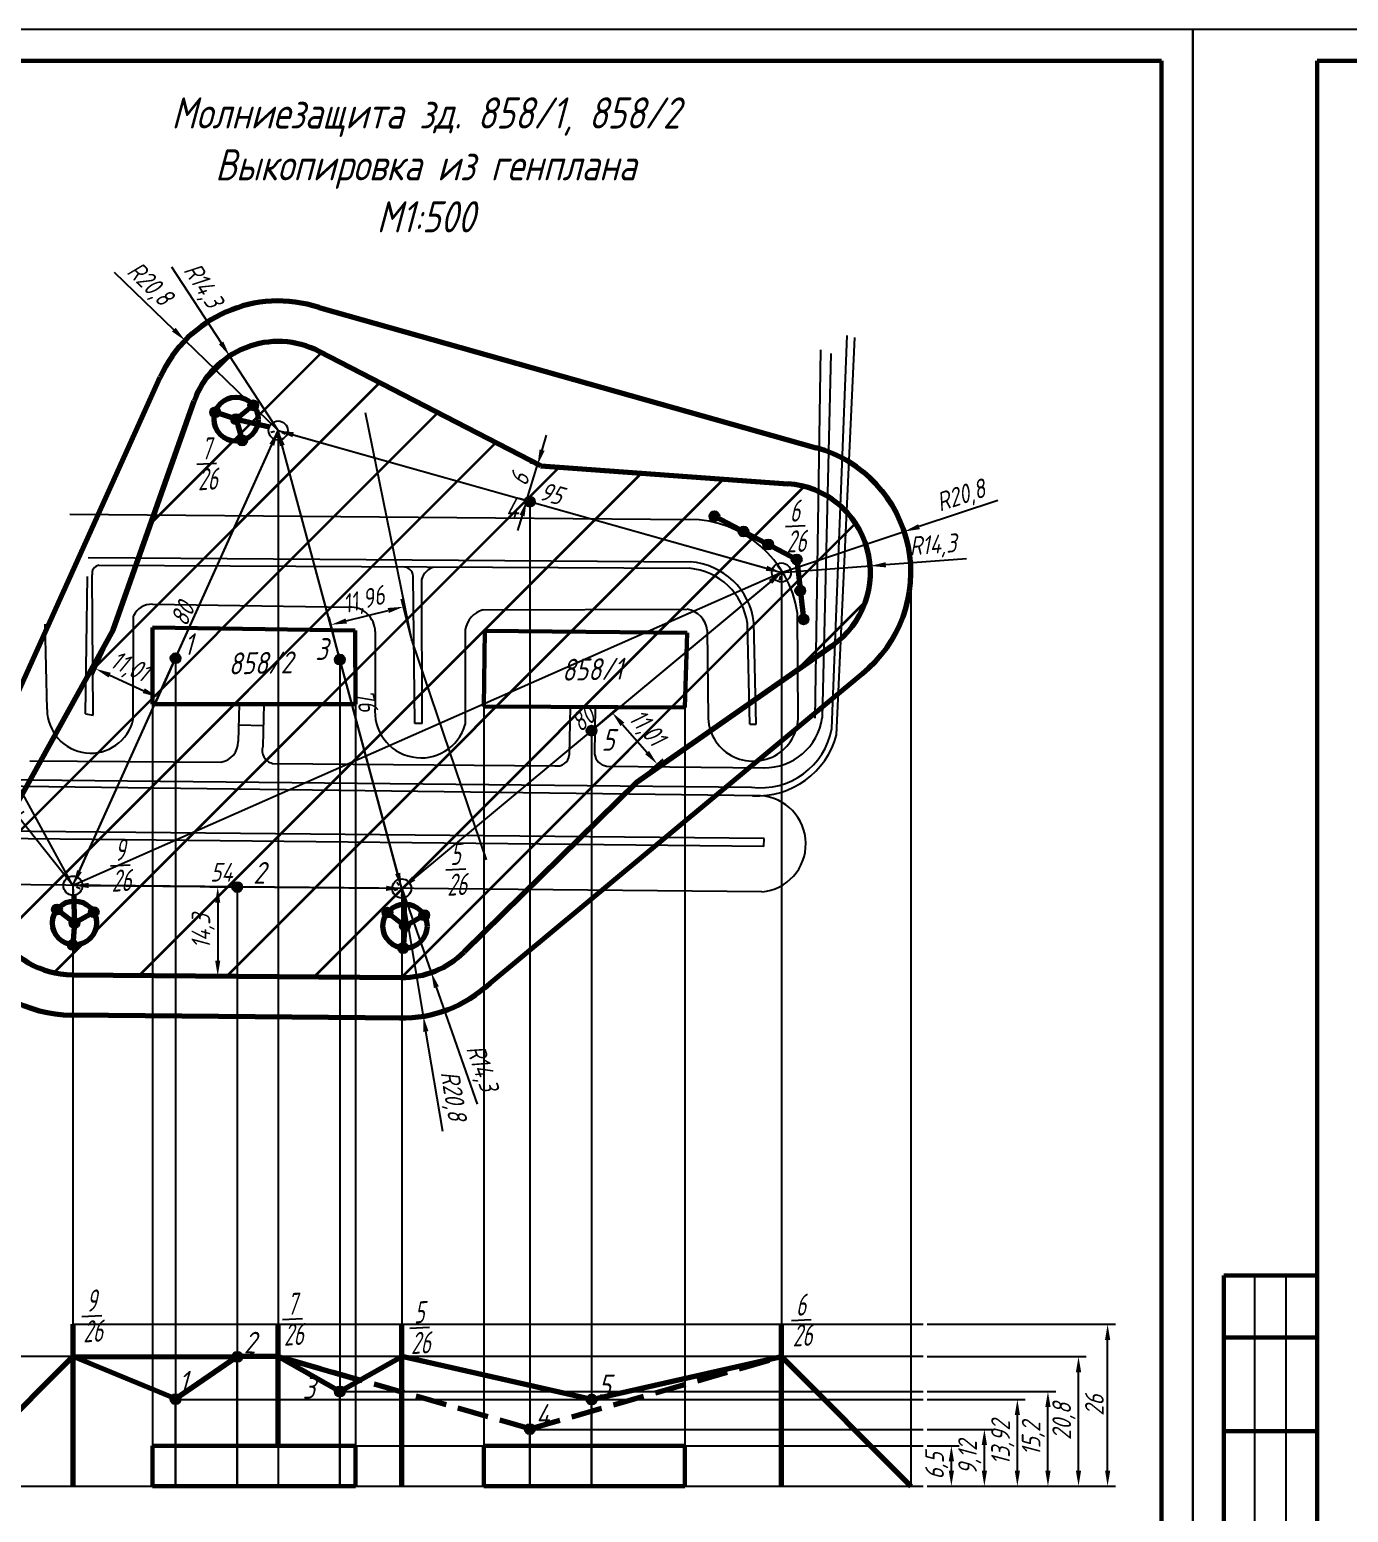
# Model space of a CAD drawing. Header units: millimetres. Extents: x -10490 to 5162, y -5053 to 76.
# Drawn here: x -7111.8 to -6900, y -632.2 to -394.1 of the extents above; entities that cross this region are included whole.
import ezdxf

# ---------------------------------------------------------------- set-up
doc = ezdxf.new("R2010")
doc.units = ezdxf.units.MM
doc.linetypes.add('gost5', pattern=[7, 5, -2, 0])
doc.layers.get('Defpoints').update_dxf_attribs({"color": 33})
for name, color, linetype, lineweight in [('КаБель силовой (Вновь)', 1, 'Continuous', 60), ('КаБель силовой (Сущ)', 1, 'Continuous', 25), ('Рамка толстая', 7, 'Continuous', 60), ('Рамка тонкая', 5, 'Continuous', 25), ('Схема распред. сети', 9, 'Continuous', 25), ('Штампы', 252, 'Continuous', 25)]:
    doc.layers.add(name, color=color, linetype=linetype, lineweight=lineweight)
doc.styles.add('gost shx', font='gost.shx', dxfattribs={"oblique": 15})
doc.styles.add('gost.shx', font='gost.shx', dxfattribs={"oblique": 15})
doc.dimstyles.new('ISO-25', dxfattribs={"dimtxt": 3, "dimasz": 2.5, "dimexe": 1.25, "dimexo": 0.625, "dimtad": 1, "dimtxsty": 'gost shx', "dimcen": 2.5, "dimclrt": 2, "dimadec": 0, "dimazin": 0, "dimtfac": 1, "dimtmove": 0, "dimatfit": 3, "dimfxl": 1, "dimarcsym": 0})

# ---------------------------------------------------------------- blocks, each defined once
blk = doc.blocks.new('A$C0CDB385D')
at = {"layer": 'Рамка толстая'}
for p, q in [((589, 415), (20, 415)), ((589, 5), (589, 415))]:
    blk.add_line(p, q, dxfattribs=at)
at = {"layer": 'Рамка тонкая'}
for p, q in [((594, 420), (0, 420)), ((594, 0), (594, 420))]:
    blk.add_line(p, q, dxfattribs=at)
blk = doc.blocks.new('*D573')
at = {"layer": 'Defpoints', "color": 0, "transparency": 16777216}
for p in [(-6968.34, -602), (-6938.71, -602), (-6968.34, -628)]:
    blk.add_point(p, dxfattribs=at)
at = {"layer": 'КаБель силовой (Сущ)', "color": 0, "lineweight": -2, "transparency": 16777216}
for p, q in [((-6967.71, -602), (-6937.46, -602)), ((-6938.71, -625.5), (-6938.71, -604.5)), ((-6967.71, -628), (-6937.46, -628))]:
    blk.add_line(p, q, dxfattribs=at)
at = {"layer": 'КаБель силовой (Сущ)', "color": 0, "transparency": 16777216}
for points in [[(-6939.12, -604.5), (-6938.29, -604.5), (-6938.71, -602)], [(-6939.12, -625.5), (-6938.29, -625.5), (-6938.71, -628)]]:
    blk.add_solid(points, dxfattribs=at)
at = {"layer": 'КаБель силовой (Сущ)', "color": 2, "transparency": 16777216, "insert": (-6940.83, -615), "char_height": 3, "attachment_point": 5, "rotation": 90, "style": 'gost shx'}
blk.add_mtext('26', dxfattribs=at)
blk = doc.blocks.new('*D574')
at = {"layer": 'Defpoints', "color": 0, "transparency": 16777216}
for p in [(-6968.34, -621.5), (-6963.8, -621.5), (-6968.34, -628)]:
    blk.add_point(p, dxfattribs=at)
at = {"layer": 'КаБель силовой (Сущ)', "color": 0, "lineweight": -2, "transparency": 16777216}
for p, q in [((-6967.71, -621.5), (-6962.55, -621.5)), ((-6963.8, -625.5), (-6963.8, -624)), ((-6967.71, -628), (-6962.55, -628))]:
    blk.add_line(p, q, dxfattribs=at)
at = {"layer": 'КаБель силовой (Сущ)', "color": 0, "transparency": 16777216}
for points in [[(-6964.22, -624), (-6963.38, -624), (-6963.8, -621.5)], [(-6964.22, -625.5), (-6963.38, -625.5), (-6963.8, -628)]]:
    blk.add_solid(points, dxfattribs=at)
at = {"layer": 'КаБель силовой (Сущ)', "color": 2, "transparency": 16777216, "insert": (-6966.15, -624.75), "char_height": 3, "attachment_point": 5, "rotation": 90, "style": 'gost shx'}
blk.add_mtext('6,5', dxfattribs=at)
blk = doc.blocks.new('*D575')
at = {"layer": 'Defpoints', "color": 0, "transparency": 16777216}
for p in [(-6968.34, -618.87), (-6958.5, -618.87), (-6968.34, -628)]:
    blk.add_point(p, dxfattribs=at)
at = {"layer": 'КаБель силовой (Сущ)', "color": 0, "lineweight": -2, "transparency": 16777216}
for p, q in [((-6967.71, -618.87), (-6957.25, -618.87)), ((-6958.5, -625.5), (-6958.5, -621.37)), ((-6967.71, -628), (-6957.25, -628))]:
    blk.add_line(p, q, dxfattribs=at)
at = {"layer": 'КаБель силовой (Сущ)', "color": 0, "transparency": 16777216}
for points in [[(-6958.92, -621.37), (-6958.08, -621.37), (-6958.5, -618.87)], [(-6958.92, -625.5), (-6958.08, -625.5), (-6958.5, -628)]]:
    blk.add_solid(points, dxfattribs=at)
at = {"layer": 'КаБель силовой (Сущ)', "color": 2, "transparency": 16777216, "insert": (-6960.85, -623.43), "char_height": 3, "attachment_point": 5, "rotation": 90, "style": 'gost shx'}
blk.add_mtext('9,12', dxfattribs=at)
blk = doc.blocks.new('*D576')
at = {"layer": 'Defpoints', "color": 0, "transparency": 16777216}
for p in [(-6968.34, -614.07), (-6953.2, -614.07), (-6968.34, -628)]:
    blk.add_point(p, dxfattribs=at)
at = {"layer": 'КаБель силовой (Сущ)', "color": 0, "lineweight": -2, "transparency": 16777216}
for p, q in [((-6967.71, -614.07), (-6951.95, -614.07)), ((-6953.2, -625.5), (-6953.2, -616.57)), ((-6967.71, -628), (-6951.95, -628))]:
    blk.add_line(p, q, dxfattribs=at)
at = {"layer": 'КаБель силовой (Сущ)', "color": 0, "transparency": 16777216}
for points in [[(-6953.62, -616.57), (-6952.79, -616.57), (-6953.2, -614.07)], [(-6953.62, -625.5), (-6952.79, -625.5), (-6953.2, -628)]]:
    blk.add_solid(points, dxfattribs=at)
at = {"layer": 'КаБель силовой (Сущ)', "color": 2, "transparency": 16777216, "insert": (-6955.55, -621.03), "char_height": 3, "attachment_point": 5, "rotation": 90, "style": 'gost shx'}
blk.add_mtext('13,92', dxfattribs=at)
blk = doc.blocks.new('*D577')
at = {"layer": 'Defpoints', "color": 0, "transparency": 16777216}
for p in [(-6968.34, -612.8), (-6948.29, -612.8), (-6968.34, -628)]:
    blk.add_point(p, dxfattribs=at)
at = {"layer": 'КаБель силовой (Сущ)', "color": 0, "lineweight": -2, "transparency": 16777216}
for p, q in [((-6967.71, -612.8), (-6947.04, -612.8)), ((-6948.29, -625.5), (-6948.29, -615.3)), ((-6967.71, -628), (-6947.04, -628))]:
    blk.add_line(p, q, dxfattribs=at)
at = {"layer": 'КаБель силовой (Сущ)', "color": 0, "transparency": 16777216}
for points in [[(-6948.71, -615.3), (-6947.87, -615.3), (-6948.29, -612.8)], [(-6948.71, -625.5), (-6947.87, -625.5), (-6948.29, -628)]]:
    blk.add_solid(points, dxfattribs=at)
at = {"layer": 'КаБель силовой (Сущ)', "color": 2, "transparency": 16777216, "insert": (-6950.64, -620.4), "char_height": 3, "attachment_point": 5, "rotation": 90, "style": 'gost shx'}
blk.add_mtext('15,2', dxfattribs=at)
blk = doc.blocks.new('*D578')
at = {"layer": 'Defpoints', "color": 0, "transparency": 16777216}
for p in [(-6968.34, -607.2), (-6943.38, -607.2), (-6968.34, -628)]:
    blk.add_point(p, dxfattribs=at)
at = {"layer": 'КаБель силовой (Сущ)', "color": 0, "lineweight": -2, "transparency": 16777216}
for p, q in [((-6967.71, -607.2), (-6942.13, -607.2)), ((-6943.38, -625.5), (-6943.38, -609.7)), ((-6967.71, -628), (-6942.13, -628))]:
    blk.add_line(p, q, dxfattribs=at)
at = {"layer": 'КаБель силовой (Сущ)', "color": 0, "transparency": 16777216}
for points in [[(-6943.8, -609.7), (-6942.96, -609.7), (-6943.38, -607.2)], [(-6943.8, -625.5), (-6942.96, -625.5), (-6943.38, -628)]]:
    blk.add_solid(points, dxfattribs=at)
at = {"layer": 'КаБель силовой (Сущ)', "color": 2, "transparency": 16777216, "insert": (-6945.73, -617.6), "char_height": 3, "attachment_point": 5, "rotation": 90, "style": 'gost shx'}
blk.add_mtext('20,8', dxfattribs=at)
blk = doc.blocks.new('*D579')
at = {"layer": 'Defpoints', "color": 0, "transparency": 16777216}
for p in [(-7079.71, -446.53), (-7071.91, -458.51)]:
    blk.add_point(p, dxfattribs=at)
at = {"layer": 'КаБель силовой (Сущ)', "color": 0, "lineweight": -2, "transparency": 16777216}
for p, q in [((-7089.04, -432.2), (-7081.08, -444.43)), ((-7071.91, -458.51), (-7079.71, -446.53))]:
    blk.add_line(p, q, dxfattribs=at)
at = {"layer": 'КаБель силовой (Сущ)', "color": 0, "transparency": 16777216}
blk.add_solid([(-7080.73, -444.21), (-7081.42, -444.66), (-7079.71, -446.53)], dxfattribs=at)
at = {"layer": 'КаБель силовой (Сущ)', "color": 2, "transparency": 16777216, "insert": (-7084.2, -435.33), "char_height": 3, "attachment_point": 5, "rotation": 303.0778, "style": 'gost shx'}
blk.add_mtext('R14,3', dxfattribs=at)
blk = doc.blocks.new('*D580')
at = {"layer": 'Defpoints', "color": 0, "transparency": 16777216}
for p in [(-7086.86, -444.06), (-7071.91, -458.51)]:
    blk.add_point(p, dxfattribs=at)
at = {"layer": 'КаБель силовой (Сущ)', "color": 0, "lineweight": -2, "transparency": 16777216}
for p, q in [((-7098.24, -433.06), (-7088.66, -442.32)), ((-7071.91, -458.51), (-7086.86, -444.06))]:
    blk.add_line(p, q, dxfattribs=at)
at = {"layer": 'КаБель силовой (Сущ)', "color": 0, "transparency": 16777216}
blk.add_solid([(-7088.37, -442.02), (-7088.95, -442.62), (-7086.86, -444.06)], dxfattribs=at)
at = {"layer": 'КаБель силовой (Сущ)', "color": 2, "transparency": 16777216, "insert": (-7092.72, -435.13), "char_height": 3, "attachment_point": 5, "rotation": 315.9857, "style": 'gost shx'}
blk.add_mtext('R20,8', dxfattribs=at)
blk = doc.blocks.new('*D581')
at = {"layer": 'Defpoints', "color": 0, "transparency": 16777216}
for p in [(-6976.83, -480.25), (-6991.09, -481.3)]:
    blk.add_point(p, dxfattribs=at)
at = {"layer": 'КаБель силовой (Сущ)', "color": 0, "lineweight": -2, "transparency": 16777216}
for p, q in [((-6991.09, -481.3), (-6976.83, -480.25)), ((-6961.35, -479.11), (-6974.34, -480.07))]:
    blk.add_line(p, q, dxfattribs=at)
at = {"layer": 'КаБель силовой (Сущ)', "color": 0, "transparency": 16777216}
blk.add_solid([(-6974.37, -479.65), (-6974.31, -480.48), (-6976.83, -480.25)], dxfattribs=at)
at = {"layer": 'КаБель силовой (Сущ)', "color": 2, "transparency": 16777216, "insert": (-6966.77, -477.15), "char_height": 3, "attachment_point": 5, "rotation": 4.2226, "style": 'gost shx'}
blk.add_mtext('R14,3', dxfattribs=at)
blk = doc.blocks.new('*D582')
at = {"layer": 'Defpoints', "color": 0, "transparency": 16777216}
for p in [(-6971.36, -474.73), (-6991.09, -481.3)]:
    blk.add_point(p, dxfattribs=at)
at = {"layer": 'КаБель силовой (Сущ)', "color": 0, "lineweight": -2, "transparency": 16777216}
for p, q in [((-6956.34, -469.74), (-6968.99, -473.94)), ((-6991.09, -481.3), (-6971.36, -474.73))]:
    blk.add_line(p, q, dxfattribs=at)
at = {"layer": 'КаБель силовой (Сущ)', "color": 0, "transparency": 16777216}
blk.add_solid([(-6969.12, -473.55), (-6968.85, -474.34), (-6971.36, -474.73)], dxfattribs=at)
at = {"layer": 'КаБель силовой (Сущ)', "color": 2, "transparency": 16777216, "insert": (-6962.22, -469.22), "char_height": 3, "attachment_point": 5, "rotation": 18.4108, "style": 'gost shx'}
blk.add_mtext('R20,8', dxfattribs=at)
blk = doc.blocks.new('*D583')
at = {"layer": 'Defpoints', "color": 0, "transparency": 16777216}
for p in [(-7052.07, -532.03), (-7047.33, -545.52)]:
    blk.add_point(p, dxfattribs=at)
at = {"layer": 'КаБель силовой (Сущ)', "color": 0, "lineweight": -2, "transparency": 16777216}
for p, q in [((-7052.07, -532.03), (-7047.33, -545.52)), ((-7039.91, -566.66), (-7046.51, -547.88))]:
    blk.add_line(p, q, dxfattribs=at)
at = {"layer": 'КаБель силовой (Сущ)', "color": 0, "transparency": 16777216}
blk.add_solid([(-7046.11, -547.74), (-7046.9, -548.02), (-7047.33, -545.52)], dxfattribs=at)
at = {"layer": 'КаБель силовой (Сущ)', "color": 2, "transparency": 16777216, "insert": (-7039.44, -560.92), "char_height": 3, "attachment_point": 5, "rotation": 289.3479, "style": 'gost shx'}
blk.add_mtext('R14,3', dxfattribs=at)
blk = doc.blocks.new('*D584')
at = {"layer": 'Defpoints', "color": 0, "transparency": 16777216}
for p in [(-7052.07, -532.03), (-7048.61, -552.54)]:
    blk.add_point(p, dxfattribs=at)
at = {"layer": 'КаБель силовой (Сущ)', "color": 0, "lineweight": -2, "transparency": 16777216}
for p, q in [((-7052.07, -532.03), (-7048.61, -552.54)), ((-7045.48, -571.06), (-7048.19, -555))]:
    blk.add_line(p, q, dxfattribs=at)
at = {"layer": 'КаБель силовой (Сущ)', "color": 0, "transparency": 16777216}
blk.add_solid([(-7047.78, -554.93), (-7048.6, -555.07), (-7048.61, -552.54)], dxfattribs=at)
at = {"layer": 'КаБель силовой (Сущ)', "color": 2, "transparency": 16777216, "insert": (-7044.06, -565.33), "char_height": 3, "attachment_point": 5, "rotation": 279.5932, "style": 'gost shx'}
blk.add_mtext('R20,8', dxfattribs=at)
blk = doc.blocks.new('*D585')
at = {"layer": 'Defpoints', "color": 0, "transparency": 16777216}
for p in [(-7113.77, -520.39), (-7104.87, -531.58)]:
    blk.add_point(p, dxfattribs=at)
at = {"layer": 'КаБель силовой (Сущ)', "color": 0, "lineweight": -2, "transparency": 16777216}
for p, q in [((-7133.9, -495.08), (-7115.33, -518.43)), ((-7104.87, -531.58), (-7113.77, -520.39))]:
    blk.add_line(p, q, dxfattribs=at)
blk.add_arc((-7104.87, -531.58), 14.3, 123.4938, 148.4346, dxfattribs=at)
at = {"layer": 'КаБель силовой (Сущ)', "color": 0, "transparency": 16777216}
blk.add_solid([(-7115, -518.17), (-7115.66, -518.69), (-7113.77, -520.39)], dxfattribs=at)
at = {"layer": 'КаБель силовой (Сущ)', "color": 2, "transparency": 16777216, "insert": (-7128.79, -497.74), "char_height": 3, "attachment_point": 5, "rotation": 308.5022, "style": 'gost shx'}
blk.add_mtext('R14,3', dxfattribs=at)
blk = doc.blocks.new('*D586')
at = {"layer": 'Defpoints', "color": 0, "transparency": 16777216}
for p in [(-7114.84, -513.32), (-7104.87, -531.58)]:
    blk.add_point(p, dxfattribs=at)
at = {"layer": 'КаБель силовой (Сущ)', "color": 0, "lineweight": -2, "transparency": 16777216}
for p, q in [((-7128.43, -488.45), (-7116.04, -511.13)), ((-7104.87, -531.58), (-7114.84, -513.32))]:
    blk.add_line(p, q, dxfattribs=at)
blk.add_arc((-7104.87, -531.58), 20.8, 115.2066, 151.2837, dxfattribs=at)
at = {"layer": 'КаБель силовой (Сущ)', "color": 0, "transparency": 16777216}
blk.add_solid([(-7115.68, -510.93), (-7116.41, -511.33), (-7114.84, -513.32)], dxfattribs=at)
at = {"layer": 'КаБель силовой (Сущ)', "color": 2, "transparency": 16777216, "insert": (-7123.78, -492.07), "char_height": 3, "attachment_point": 5, "rotation": 298.6499, "style": 'gost shx'}
blk.add_mtext('R20,8', dxfattribs=at)
blk = doc.blocks.new('*D587')
at = {"layer": 'Defpoints', "color": 0, "transparency": 16777216}
for p in [(-7021.58, -506.69), (-7011.02, -512.08), (-7014.34, -514.98)]:
    blk.add_point(p, dxfattribs=at)
at = {"layer": 'КаБель силовой (Сущ)', "color": 0, "lineweight": -2, "transparency": 16777216}
for p, q in [((-7021.11, -506.28), (-7017.33, -502.97)), ((-7016.63, -505.68), (-7012.67, -510.2)), ((-7013.87, -514.57), (-7010.08, -511.26))]:
    blk.add_line(p, q, dxfattribs=at)
at = {"layer": 'КаБель силовой (Сущ)', "color": 0, "transparency": 16777216}
for points in [[(-7016.31, -505.4), (-7016.94, -505.95), (-7018.27, -503.8)], [(-7012.36, -509.93), (-7012.98, -510.47), (-7011.02, -512.08)]]:
    blk.add_solid(points, dxfattribs=at)
at = {"layer": 'КаБель силовой (Сущ)', "color": 2, "transparency": 16777216, "insert": (-7012.88, -506.39), "char_height": 3, "attachment_point": 5, "rotation": 311.1742, "style": 'gost shx'}
blk.add_mtext('11,01', dxfattribs=at)
blk = doc.blocks.new('*D588')
at = {"layer": 'Defpoints', "color": 0, "transparency": 16777216}
for p in [(-7051.8, -486.8), (-7050.41, -492.41), (-7062.01, -495.3)]:
    blk.add_point(p, dxfattribs=at)
at = {"layer": 'КаБель силовой (Сущ)', "color": 0, "lineweight": -2, "transparency": 16777216}
for p, q in [((-7050.56, -491.8), (-7052.11, -485.58)), ((-7060.98, -489.08), (-7054.23, -487.4)), ((-7062.16, -494.69), (-7063.71, -488.47))]:
    blk.add_line(p, q, dxfattribs=at)
at = {"layer": 'КаБель силовой (Сущ)', "color": 0, "transparency": 16777216}
for points in [[(-7054.33, -487), (-7054.13, -487.8), (-7051.8, -486.8)], [(-7061.08, -488.68), (-7060.88, -489.49), (-7063.41, -489.69)]]:
    blk.add_solid(points, dxfattribs=at)
at = {"layer": 'КаБель силовой (Сущ)', "color": 2, "transparency": 16777216, "insert": (-7058.17, -485.96), "char_height": 3, "attachment_point": 5, "rotation": 13.9809, "style": 'gost shx'}
blk.add_mtext('11,96', dxfattribs=at)
blk = doc.blocks.new('*D589')
at = {"layer": 'Defpoints', "color": 0, "transparency": 16777216}
for p in [(-7098.42, -490.52), (-7088.39, -495.07), (-7091.22, -501.31)]:
    blk.add_point(p, dxfattribs=at)
at = {"layer": 'КаБель силовой (Сущ)', "color": 0, "lineweight": -2, "transparency": 16777216}
for p, q in [((-7098.67, -491.09), (-7101.76, -497.9)), ((-7088.65, -495.64), (-7091.74, -502.45)), ((-7098.97, -497.79), (-7093.5, -500.28))]:
    blk.add_line(p, q, dxfattribs=at)
at = {"layer": 'КаБель силовой (Сущ)', "color": 0, "transparency": 16777216}
for points in [[(-7098.8, -497.41), (-7099.14, -498.17), (-7101.25, -496.76)], [(-7093.33, -499.9), (-7093.67, -500.66), (-7091.22, -501.31)]]:
    blk.add_solid(points, dxfattribs=at)
at = {"layer": 'КаБель силовой (Сущ)', "color": 2, "transparency": 16777216, "insert": (-7095.86, -496.62), "char_height": 3, "attachment_point": 5, "rotation": 335.5922, "style": 'gost shx'}
blk.add_mtext('11,01', dxfattribs=at)
blk = doc.blocks.new('*D590')
at = {"layer": 'Defpoints', "color": 0, "transparency": 16777216}
for p in [(-7030.26, -464.04), (-7029.75, -464.2), (-7031.5, -469.93)]:
    blk.add_point(p, dxfattribs=at)
at = {"layer": 'КаБель силовой (Сущ)', "color": 0, "lineweight": -2, "transparency": 16777216}
for p, q in [((-7029.53, -461.65), (-7028.8, -459.26)), ((-7032.01, -469.78), (-7030.26, -464.04)), ((-7030.35, -464.01), (-7031.45, -463.68)), ((-7032.1, -469.75), (-7033.21, -469.41)), ((-7032.74, -472.17), (-7033.47, -474.56))]:
    blk.add_line(p, q, dxfattribs=at)
at = {"layer": 'КаБель силовой (Сущ)', "color": 0, "transparency": 16777216}
for points in [[(-7029.93, -461.53), (-7029.13, -461.77), (-7030.26, -464.04)], [(-7033.14, -472.05), (-7032.34, -472.29), (-7032.01, -469.78)]]:
    blk.add_solid(points, dxfattribs=at)
at = {"layer": 'КаБель силовой (Сущ)', "color": 2, "transparency": 16777216, "insert": (-7033.17, -466.29), "char_height": 3, "attachment_point": 5, "rotation": 73.036, "style": 'gost shx'}
blk.add_mtext('6', dxfattribs=at)
blk = doc.blocks.new('*D591')
at = {"layer": 'Defpoints', "color": 0, "transparency": 16777216}
for p in [(-7078.49, -531.8), (-7081.62, -546.1), (-7078.49, -546.1)]:
    blk.add_point(p, dxfattribs=at)
at = {"layer": 'КаБель силовой (Сущ)', "color": 0, "lineweight": -2, "transparency": 16777216}
for p, q in [((-7079.11, -531.8), (-7082.87, -531.8)), ((-7081.62, -534.3), (-7081.62, -543.6)), ((-7079.11, -546.1), (-7082.87, -546.1))]:
    blk.add_line(p, q, dxfattribs=at)
at = {"layer": 'КаБель силовой (Сущ)', "color": 0, "transparency": 16777216}
for points in [[(-7082.04, -534.3), (-7081.21, -534.3), (-7081.62, -531.8)], [(-7082.04, -543.6), (-7081.21, -543.6), (-7081.62, -546.1)]]:
    blk.add_solid(points, dxfattribs=at)
at = {"layer": 'КаБель силовой (Сущ)', "color": 2, "transparency": 16777216, "insert": (-7083.97, -538.95), "char_height": 3, "attachment_point": 5, "rotation": 90, "style": 'gost shx'}
blk.add_mtext('14,3', dxfattribs=at)
blk = doc.blocks.new('A$C7B2D3637')
at = {"layer": 'Рамка толстая'}
for p, q in [((20, 415), (20, 5)), ((886, 415), (20, 415))]:
    blk.add_line(p, q, dxfattribs=at)
at = {"layer": 'Рамка тонкая'}
for p, q in [((0, 420), (0, 0)), ((891, 420), (0, 420))]:
    blk.add_line(p, q, dxfattribs=at)

msp = doc.modelspace()

# ---------------------------------------------------------------- hatches: boundary and pattern name
at = {"layer": 'КаБель силовой (Сущ)'}
h = msp.add_hatch(dxfattribs=at)
h.set_pattern_fill('JIS_LC_20', color=4, scale=0.5, style=0)
h.set_pattern_definition([(45, (-25782.101, 4369.443), (-7.071068, 7.071068), []), (45, (-25781.901, 4369.443), (-7.071068, 7.071068), [])])
h.paths.add_polyline_path([(-7117.37181, -524.63147), (-7098.41593, -490.52016), (-7085.3855, -453.73544, -0.454581427), (-7065.35007, -445.80174), (-7029.74799, -464.16835), (-6990.06161, -467.0407, -0.70653205), (-6982.91412, -493.03291), (-7014.35558, -514.95913), (-7042.03858, -542.21913, -0.199138009), (-7052.19456, -546.32943), (-7104.99467, -545.87709, -0.569062781)])
for color, points in [(256, [(-7075.10631, -454.45908, 1), (-7076.71989, -454.45908, 1)]), (256, [(-7081.23056, -455.5869, 1), (-7082.84414, -455.5869, 1)]), (256, [(-7077.86224, -456.68569, 1), (-7079.47582, -456.68569, 1)]), (256, [(-7076.88355, -460.09085, 1), (-7078.49713, -460.09085, 1)]), (3, [(-7030.69326, -469.93302, 1), (-7032.30684, -469.93302, 1)]), (256, [(-7001.05621, -472.27668, 1), (-7002.66979, -472.27668, 1)]), (256, [(-6996.36423, -474.73445, 1), (-6997.97781, -474.73445, 1)]), (256, [(-6992.4171, -476.80206, 1), (-6994.03068, -476.80206, 1)]), (256, [(-6987.83464, -479.20247, 1), (-6989.44822, -479.20247, 1)]), (256, [(-6987.25599, -484.22013, 1), (-6988.86957, -484.22013, 1)]), (256, [(-6988.33848, -488.82533, 1), (-6986.7249, -488.82533, 1)]), (3, [(-7087.5824, -495.07013, 1), (-7089.19598, -495.07013, 1)]), (3, [(-7061.20494, -495.28961, 1), (-7062.81852, -495.28961, 1)]), (3, [(-7020.77618, -506.69286, 1), (-7022.38976, -506.69286, 1)]), (3, [(-7077.68051, -531.80365, 1), (-7079.29409, -531.80365, 1)]), (256, [(-7106.62337, -535.41058, 1), (-7108.23695, -535.41058, 1)]), (256, [(-7100.73244, -535.82585, 1), (-7102.34602, -535.82585, 1)]), (256, [(-7053.55036, -535.91094, 1), (-7055.16394, -535.91094, 1)]), (256, [(-7047.65943, -536.32621, 1), (-7049.27301, -536.32621, 1)]), (256, [(-7103.81559, -537.57145, 1), (-7105.42917, -537.57145, 1)]), (256, [(-7050.74259, -538.07181, 1), (-7052.35616, -538.07181, 1)]), (256, [(-7104.09881, -541.10313, 1), (-7105.71239, -541.10313, 1)]), (256, [(-7051.0258, -541.60349, 1), (-7052.63938, -541.60349, 1)]), (3, [(-7077.68051, -607.22274, 1), (-7079.29409, -607.22274, 1)]), (3, [(-7087.5824, -614.02274, 1), (-7089.19598, -614.02274, 1)]), (3, [(-7061.20494, -612.79655, 1), (-7062.81852, -612.79655, 1)]), (3, [(-7020.77618, -614.09655, 1), (-7022.38976, -614.09655, 1)]), (3, [(-7030.69326, -618.82274, 1), (-7032.30684, -618.82274, 1)])]:
    msp.add_hatch(color=color, dxfattribs=at).paths.add_polyline_path(points)

# ---------------------------------------------------------------- linework, layer by layer
at = {"color": 5, "lineweight": 80}
for p, q in [((-7065.35253, -438.76973), (-6985.50841, -461.26737)), ((-7124.21968, -523.94128), (-7090.86837, -449.96178)), ((-7037.8921, -547.24734), (-6978.14034, -497.57748)), ((-7052.07206, -552.82995), (-7105.05005, -552.37685)), ((-7104.87216, -601.99655), (-7104.87216, -627.99655)), ((-7071.90622, -621.49655), (-7071.90622, -601.99655)), ((-7052.07206, -627.99655), (-7052.07206, -601.99655)), ((-6991.09389, -627.99655), (-6991.09389, -601.99655))]:
    msp.add_line(p, q, dxfattribs=at)
at = {"color": 6, "lineweight": 80}
for p, q in [((-7029.74999, -464.19593), (-7065.35007, -445.80174)), ((-7098.41593, -490.52016), (-7085.3855, -453.73544)), ((-7029.74999, -464.19593), (-6990.06161, -467.0407)), ((-7098.41593, -490.52016), (-7117.37181, -524.63147)), ((-7014.33582, -514.97873), (-6982.91412, -493.03291)), ((-7014.33582, -514.97873), (-7042.03858, -542.21913)), ((-7104.99088, -545.87712), (-7052.19822, -546.3294)), ((-7104.87216, -607.19655), (-7125.67216, -627.99655)), ((-7088.38919, -613.99655), (-7104.87216, -607.19655)), ((-7104.87216, -607.19655), (-7078.4873, -607.22274)), ((-7088.38919, -613.99655), (-7078.4873, -607.19655)), ((-7071.90622, -607.19655), (-7078.4873, -607.19655)), ((-7062.01173, -612.79655), (-7071.90622, -607.19655)), ((-7071.90622, -607.19655), (-7058.76717, -610.96858)), ((-7062.01173, -612.79655), (-7052.07206, -607.19655)), ((-7021.58297, -614.09655), (-7052.07206, -607.19655)), ((-7021.58297, -614.09655), (-6991.09389, -607.19655)), ((-6991.09389, -607.19655), (-6970.29389, -627.99655))]:
    msp.add_line(p, q, dxfattribs=at)
at = {"color": 6, "linetype": 'gost5', "lineweight": 80}
for q in [(-7071.90622, -607.19655), (-6991.09389, -607.19655)]:
    msp.add_line((-7031.50005, -618.79655), q, dxfattribs=at)
at = {"color": 5, "lineweight": 80}
for centre, start, end in [((-7071.90622, -458.51027), 71.6342699, 155.7332796), ((-6991.09389, -481.3034), 308.5184518, 74.423034), ((-7104.87216, -531.57761), 153.0053709, 269.5099796), ((-7052.07206, -532.02995), 269.0199592, 312.9788744)]:
    msp.add_arc(centre, 20.8, start, end, dxfattribs=at)
at = {"color": 6, "lineweight": 80}
for centre, start, end in [((-7071.90622, -458.51027), 62.7114331, 160.4940847), ((-6991.09389, -481.3034), 304.8906304, 85.8603529), ((-7104.87216, -531.57761), 150.9387797, 269.5243266), ((-7052.07206, -532.02995), 269.4944829, 314.558897)]:
    msp.add_arc(centre, 14.3, start, end, dxfattribs=at)
at = {"layer": 'КаБель силовой (Вновь)'}
for p, q in [((-7092.10093, -490.12877), (-7092.08178, -502.46773)), ((-7059.53447, -490.59456), (-7092.10093, -490.12877)), ((-7059.51613, -502.41719), (-7059.53447, -490.59456)), ((-7038.73633, -490.6249), (-7038.86892, -502.81427)), ((-7006.25362, -491.00959), (-7038.73667, -490.65626)), ((-7006.58207, -502.95428), (-7006.25362, -491.00959)), ((-7092.08178, -502.46773), (-7059.51613, -502.41719)), ((-7038.86892, -502.81427), (-7006.58207, -502.95428)), ((-7092.08178, -621.49655), (-7059.51613, -621.49655)), ((-7092.08178, -621.49655), (-7092.08178, -627.99655)), ((-7059.51613, -627.99655), (-7059.51613, -621.49655)), ((-7006.58207, -621.49655), (-7038.86892, -621.49655)), ((-7038.86892, -621.49655), (-7038.86892, -627.99655)), ((-7006.58207, -627.99655), (-7006.58207, -621.49655)), ((-7092.08178, -627.99655), (-7059.51613, -627.99655)), ((-7038.86892, -627.99655), (-7006.58207, -627.99655))]:
    msp.add_line(p, q, dxfattribs=at)
at = {"layer": 'КаБель силовой (Сущ)'}
for p, q in [((-6982.9999, -506.34133), (-6980.50817, -443.25662)), ((-6982.2253, -507.34781), (-6979.31571, -443.57688)), ((-6985.67744, -504.68796), (-6984.76019, -445.53529)), ((-6983.15041, -446.13162), (-6984.55139, -504.61399)), ((-7050.40578, -492.41126), (-7057.89164, -455.66747)), ((-7104.87216, -531.57761), (-7071.90622, -458.51027)), ((-7072.50965, -458.67307), (-7073.11307, -458.83586)), ((-7072.07588, -459.11181), (-7072.24554, -459.71334)), ((-7071.90622, -458.51027), (-6991.09389, -481.3034)), ((-7052.07206, -532.02995), (-7071.90622, -458.51027)), ((-7071.90622, -458.51027), (-7071.90622, -627.99655)), ((-7071.33652, -458.76731), (-7070.76682, -459.02434)), ((-7069.50009, -459.18892), (-6993.50001, -480.62475)), ((-7103.82052, -529.2467), (-7072.93435, -460.78908)), ((-7052.72323, -529.61625), (-7071.25505, -460.92398)), ((-7031.50005, -469.93302), (-7031.50005, -627.99655)), ((-7105.39501, -471.92667), (-7005.91428, -472.77309)), ((-7102.433, -478.90802), (-7005.73199, -479.59612)), ((-7100.72653, -480.1437), (-7005.87275, -480.62924)), ((-6991.33307, -480.72404), (-6991.73261, -480.24342)), ((-7104.84865, -531.5255), (-6990.93353, -481.20465)), ((-7102.8394, -503.98836), (-7102.52416, -481.93005)), ((-7101.61612, -504.20269), (-7101.78435, -481.69071)), ((-6991.09389, -481.3034), (-7052.07206, -532.02995)), ((-7049.97055, -505.56491), (-7050.20693, -481.86419)), ((-6992.85599, -482.80282), (-7050.1496, -530.43179)), ((-7048.80997, -505.56269), (-7048.85441, -482.33184)), ((-6991.26355, -481.90493), (-6991.43321, -482.50646)), ((-6991.09389, -481.3034), (-6991.09389, -627.99655)), ((-6970.29389, -481.3034), (-6970.29389, -627.99655)), ((-7092.12181, -486.39202), (-7060.52471, -486.87047)), ((-7039.05746, -487.29719), (-7006.23575, -487.19854)), ((-6988.39358, -504.7831), (-6988.50687, -487.80816)), ((-7109.02355, -503.31403), (-7109.32977, -489.59451)), ((-7095.17678, -504.91443), (-7095.12079, -488.23557)), ((-6996.17099, -505.65632), (-6996.55335, -489.49642)), ((-6995.17071, -505.67121), (-6995.49857, -489.33929)), ((-7056.32633, -490.78536), (-7056.32346, -502.82473)), ((-7050.40578, -492.41126), (-7038.53305, -527.42721)), ((-7041.85698, -490.47306), (-7041.87349, -505.68802)), ((-7003.01028, -490.58004), (-7002.86932, -504.61239)), ((-7088.38919, -495.07013), (-7088.38919, -627.99655)), ((-7062.01173, -495.28961), (-7062.01173, -627.99655)), ((-7102.8394, -503.98836), (-7101.61612, -504.20269)), ((-7092.08178, -502.46773), (-7092.08178, -627.99655)), ((-7078.16792, -502.44614), (-7078.31695, -508.45731)), ((-7074.21625, -502.44), (-7074.38139, -509.2114)), ((-7059.51613, -502.41719), (-7059.51613, -627.99655)), ((-7038.86892, -502.81427), (-7038.86892, -627.99655)), ((-7024.99783, -502.87442), (-7025.16586, -510.61242)), ((-7021.00207, -502.89175), (-7021.10155, -510.44284)), ((-7006.58207, -502.95428), (-7006.58207, -627.99655)), ((-7078.25057, -505.77978), (-7074.29874, -505.87776)), ((-7048.80997, -505.56269), (-7049.97055, -505.56491)), ((-7021.60565, -505.82352), (-7021.56029, -507.50983)), ((-7021.58297, -506.69286), (-7021.58297, -627.99655)), ((-6996.17099, -505.65632), (-6995.17071, -505.67121)), ((-7111.77633, -511.51619), (-7081.1261, -511.74506)), ((-7072.84451, -511.94793), (-7027.46113, -512.32933)), ((-7019.15928, -512.38259), (-6993.8254, -512.65547)), ((-7130.78558, -514.36857), (-6995.89167, -515.7771)), ((-6994.46404, -517.15315), (-7130.78558, -515.46313)), ((-6993.87619, -523.99292), (-7121.37078, -522.80671)), ((-6993.91414, -525.29089), (-7124.50843, -523.93829)), ((-6993.91414, -525.29089), (-6993.87619, -523.99292)), ((-6994.2309, -532.58282), (-7130.78558, -531.27759)), ((-7052.07206, -532.02995), (-7104.87216, -531.57761)), ((-7104.87216, -531.57761), (-7104.87216, -627.99655)), ((-7104.85463, -532.15047), (-7104.8606, -532.77544)), ((-7104.27895, -531.78253), (-7103.70925, -532.03957)), ((-7102.34877, -531.54939), (-7054.57194, -532.00606)), ((-7078.4873, -531.77747), (-7078.4873, -627.99655)), ((-7052.67548, -532.19275), (-7053.27891, -532.35554)), ((-7052.4716, -531.54934), (-7052.87114, -531.06872)), ((-7052.07803, -532.65493), (-7052.084, -533.2799)), ((-7052.07206, -532.02995), (-7052.07206, -627.99655)), ((-7104.87216, -627.99655), (-7104.87216, -601.99655)), ((-7104.87216, -601.99655), (-6968.33786, -601.99655)), ((-6968.33786, -607.19655), (-7130.78558, -607.19655)), ((-7104.87216, -627.99655), (-7104.87216, -607.19655)), ((-7078.4873, -627.99655), (-7078.4873, -607.19655)), ((-7088.38919, -627.99655), (-7088.38919, -613.99655)), ((-7088.38919, -614.07274), (-6968.33786, -614.07274)), ((-7062.01173, -627.99655), (-7062.01173, -612.79655)), ((-7062.01173, -612.79655), (-6968.33786, -612.79655)), ((-7021.58297, -627.99655), (-7021.58297, -614.09655)), ((-7031.50005, -627.99655), (-7031.50005, -618.79655)), ((-7031.50005, -618.87274), (-6968.33786, -618.87274)), ((-7092.08178, -627.99655), (-7092.08178, -621.49655)), ((-7059.51613, -621.49655), (-6968.33786, -621.49655)), ((-7130.78558, -627.99655), (-6968.33786, -627.99655))]:
    msp.add_line(p, q, dxfattribs=at)
at = {"layer": 'КаБель силовой (Сущ)', "lineweight": 100}
for p, q in [((-7078.66903, -456.68569), (-7075.9131, -454.45908)), ((-7078.66903, -456.68569), (-7082.03735, -455.5869)), ((-7078.66903, -456.68569), (-7077.69034, -460.09085)), ((-7078.66903, -456.68569), (-7073.32111, -457.91121)), ((-7104.62238, -537.57145), (-7104.66727, -533.10037)), ((-7104.62238, -537.57145), (-7107.43016, -535.41058)), ((-7051.54937, -538.07181), (-7051.69133, -533.44122)), ((-7104.62238, -537.57145), (-7104.9056, -541.10313)), ((-7104.62238, -537.57145), (-7101.53923, -535.82585)), ((-7051.54937, -538.07181), (-7054.35715, -535.91094)), ((-7051.54937, -538.07181), (-7048.46622, -536.32621)), ((-7051.54937, -538.07181), (-7051.83259, -541.60349))]:
    msp.add_line(p, q, dxfattribs=at)
at = {"layer": 'КаБель силовой (Сущ)', "lineweight": 120}
for p, q in [((-7001.863, -472.27668), (-6988.64143, -479.20247)), ((-6988.64143, -479.20247), (-6987.48412, -489.23779))]:
    msp.add_line(p, q, dxfattribs=at)
at = {"layer": 'КаБель силовой (Сущ)', "lineweight": 100}
for centre in [(-7078.66903, -456.68569), (-7104.62238, -537.57145), (-7051.54937, -538.07181)]:
    msp.add_circle(centre, 3.54301, dxfattribs=at)
at = {"layer": 'КаБель силовой (Сущ)'}
for centre, radius in [((-7075.9131, -454.45908), 0.80679), ((-7082.03735, -455.5869), 0.80679), ((-7078.66903, -456.68569), 0.80679), ((-7071.90622, -458.51027), 1.53648), ((-7077.69034, -460.09085), 0.80679), ((-7001.863, -472.27668), 0.80679), ((-6997.17102, -474.73445), 0.80679), ((-6993.22389, -476.80206), 0.80679), ((-6988.64143, -479.20247), 0.80679), ((-6991.09389, -481.3034), 1.53648), ((-6988.06278, -484.22013), 0.80679), ((-6987.53169, -488.82533), 0.80679), ((-7104.87216, -531.57761), 1.53648), ((-7052.07206, -532.02995), 1.53648), ((-7107.43016, -535.41058), 0.80679), ((-7101.53923, -535.82585), 0.80679), ((-7054.35715, -535.91094), 0.80679), ((-7048.46622, -536.32621), 0.80679), ((-7104.62238, -537.57145), 0.80679), ((-7051.54937, -538.07181), 0.80679), ((-7104.9056, -541.10313), 0.80679), ((-7051.83259, -541.60349), 0.80679)]:
    msp.add_circle(centre, radius, dxfattribs=at)
at = {"layer": 'КаБель силовой (Сущ)', "color": 3}
for centre in [(-7031.50005, -469.93302), (-7088.38919, -495.07013), (-7062.01173, -495.28961), (-7021.58297, -506.69286), (-7078.4873, -531.80365), (-7078.4873, -607.22274), (-7088.38919, -614.02274), (-7062.01173, -612.79655), (-7021.58297, -614.09655), (-7031.50005, -618.82274)]:
    msp.add_circle(centre, 0.80679, dxfattribs=at)
at = {"layer": 'КаБель силовой (Сущ)'}
for centre, radius, start, end in [((-7006.02783, -490.49913), 17.7264, 8.7315897, 89.632973), ((-7100.49893, -481.43449), 1.3107, 99.9997279, 191.2732373), ((-7051.84848, -482.05514), 1.65262, 6.63491, 91.6937943), ((-7046.11692, -483.19706), 2.87096, 105.303432, 162.4601157), ((-7006.77583, -490.90931), 10.31966, 7.8692106, 84.9795643), ((-7006.5307, -490.68078), 11.11339, 6.9330332, 85.8786918), ((-7092.20691, -489.61465), 3.22375, 88.4873102, 154.6729056), ((-7060.3226, -490.86236), 3.99701, 1.1038229, 92.8983692), ((-7038.01027, -491.04211), 3.88858, 105.6226467, 171.5851974), ((-7006.83921, -491.00322), 3.85224, 6.3068587, 80.9873546), ((-7102.00384, -503.28077), 7.01979, 180.2714448, 346.5426682), ((-7048.9831, -503.67412), 7.38934, 173.399364, 344.1844597), ((-6995.62729, -504.345), 7.24697, 179.0365835, 4.2305923), ((-6993.76853, -503.3526), 9.30305, 269.1159811, 352.2073207), ((-6994.41849, -504.26517), 11.60581, 262.7075078, 349.6948917), ((-7081.6424, -508.45993), 3.32545, 278.931722, 0.0451681), ((-7072.28858, -509.83588), 2.18399, 163.3853372, 255.253113), ((-6995.00326, -503.92991), 13.22718, 266.885806, 345.0248311), ((-7027.07637, -510.45102), 1.91731, 258.4233975, 355.1710126), ((-7018.90892, -510.18962), 2.20721, 186.5876971, 263.4869746), ((-6994.91734, -524.87659), 7.73674, 275.0902201, 86.6410446)]:
    msp.add_arc(centre, radius, start, end, dxfattribs=at)
for points in [[(-7073.31415, -460.61772), (-7072.55455, -460.96043), (-7071.90622, -458.51027)], [(-7069.38699, -458.7879), (-7069.6132, -459.58994), (-7071.90622, -458.51027)], [(-7070.85277, -460.81545), (-7071.65733, -461.03251), (-7071.90622, -458.51027)], [(-6993.38691, -480.22373), (-6993.61312, -481.02577), (-6991.09389, -481.3034)], [(-6993.12235, -482.48241), (-6992.58963, -483.12323), (-6990.93353, -481.20465)], [(-7104.20032, -529.07534), (-7103.44072, -529.41805), (-7104.84865, -531.5255)], [(-7052.32094, -529.50772), (-7053.12551, -529.72478), (-7052.07206, -532.02995)], [(-7050.41596, -530.11138), (-7049.88323, -530.7522), (-7052.07206, -532.02995)], [(-7102.34478, -531.13275), (-7102.35275, -531.96604), (-7104.84865, -531.5255)], [(-7054.56796, -531.58941), (-7054.57593, -532.42271), (-7052.07206, -532.02995)]]:
    msp.add_solid(points, dxfattribs=at)
at = {"layer": 'Штампы', "lineweight": 60}
for p, q in [((-6920.04361, -724.14685), (-6920.04361, -594.14685)), ((-6920.04361, -594.14685), (-6905.04361, -594.14685)), ((-6905.04361, -724.14685), (-6905.04361, -594.14685)), ((-6920.04361, -604.14685), (-6905.04361, -604.14685)), ((-6920.04361, -619.14685), (-6905.04361, -619.14685))]:
    msp.add_line(p, q, dxfattribs=at)
at = {"layer": 'Штампы', "color": 5, "lineweight": 25}
for p, q in [((-6915.04361, -659.14685), (-6915.04361, -594.14685)), ((-6910.04361, -724.14685), (-6910.04361, -594.14685))]:
    msp.add_line(p, q, dxfattribs=at)

# ---------------------------------------------------------------- block references
for name, p in [('A$C0CDB385D', (-7519.0436, -814.14684)), ('A$C7B2D3637', (-6925.04361, -814.14684))]:
    msp.add_blockref(name, p)

# ---------------------------------------------------------------- texts
at = {"layer": 'КаБель силовой (Сущ)', "color": 2, "char_height": 3, "attachment_point": 5, "style": 'gost shx'}
for s, insert, rotation in [('95', (-7028.04255, -468.60486), 344.248891), ('80', (-7087.29084, -487.93), 65.7164322), ('76', (-7057.79189, -501.80594), 285.0978429), ('80', (-7023.00461, -504.81075), 39.7372133), ('54', (-7081.03434, -529.42754), 359.4523663)]:
    msp.add_mtext(s, dxfattribs=dict(at, insert=insert, rotation=rotation))
at = {"layer": 'Схема распред. сети', "color": 2, "insert": (-7048.2284, -415.85467), "char_height": 5, "attachment_point": 5, "style": 'gost.shx'}
msp.add_mtext_dynamic_manual_height_columns('Молниезащита зд. 858/1, 858/2\\PВыкопировка из генплана\\PМ1:500', width=133.4791326, gutter_width=12.5, heights=[0], dxfattribs=at)
at = {"layer": 'Схема распред. сети', "color": 2, "char_height": 3.5, "width": 4.2677121, "attachment_point": 5, "rotation": 2.9555312, "style": 'gost.shx'}
for s, insert in [('\\A1;{\\W0.8;\\S7/26;}', (-7083.40276, -463.84484)), ('\\A1;{\\W0.8;\\S6/26;}', (-6988.87027, -473.83853)), ('\\A1;{\\W0.8;\\S9/26;}', (-7097.27036, -528.29383)), ('\\A1;{\\W0.8;\\S5/26;}', (-7043.38136, -528.94177)), ('\\A1;{\\W0.8;\\S9/26;}', (-7101.84105, -600.64933)), ('\\A1;{\\W0.8;\\S7/26;}', (-7069.60782, -601.17498)), ('\\A1;{\\W0.8;\\S6/26;}', (-6987.896, -601.31004)), ('\\A1;{\\W0.8;\\S5/26;}', (-7049.20362, -602.52342))]:
    msp.add_mtext(s, dxfattribs=dict(at, insert=insert))
at = {"layer": 'Схема распред. сети', "color": 3, "char_height": 3.5, "attachment_point": 5, "rotation": 359.4365829, "style": 'gost.shx'}
for s, insert in [('4', (-7034.36564, -470.9267)), ('1', (-7086.3455, -492.79079)), ('3', (-7064.95341, -493.59258)), ('5', (-7018.94362, -508.18301)), ('2', (-7074.94596, -529.52432)), ('2', (-7076.4436, -604.9434)), ('1', (-7087.1855, -611.21705)), ('3', (-7066.9845, -612.19353)), ('5', (-7019.53928, -611.81722)), ('4', (-7029.45636, -616.5434))]:
    msp.add_mtext_dynamic_manual_height_columns(s, width=3.5, gutter_width=12.5, heights=[0], dxfattribs=dict(at, insert=insert))
at = {"layer": 'Схема распред. сети', "color": 2, "char_height": 3.5, "attachment_point": 5, "rotation": 1.1581745, "style": 'gost.shx'}
for s, insert in [('858/2', (-7074.76163, -495.82959)), ('858/1', (-7021.47344, -496.8438))]:
    msp.add_mtext_dynamic_manual_height_columns(s, width=24.3771014, gutter_width=12.5, heights=[0], dxfattribs=dict(at, insert=insert))

# ---------------------------------------------------------------- dimensions: what is measured, and where the dimension line sits
at = {"layer": 'КаБель силовой (Сущ)'}
for center, mpoint, picture, middle in [((-7071.90622, -458.51027), (-7086.86488, -444.05764), '*D580', (-7092.71957, -435.13292)), ((-6991.09389, -481.3034), (-6971.3585, -474.73418), '*D582', (-6962.22197, -469.21587)), ((-6991.09389, -481.3034), (-6976.83271, -480.25047), '*D581', (-6966.77186, -477.15126))]:
    dim = msp.add_radius_dim(center=center, mpoint=mpoint, dimstyle='ISO-25', dxfattribs=at)
    dim.commit()
    dim.dimension.update_dxf_attribs({"geometry": picture, "text_midpoint": middle})
for center, mpoint, picture, middle in [((-7071.90622, -458.51027), (-7079.71083, -446.52787), '*D579', (-7086.16854, -436.61336)), ((-7104.87216, -531.57761), (-7114.84484, -513.32424), '*D586', (-7125.84025, -493.19893)), ((-7104.87216, -531.57761), (-7113.77455, -520.38665), '*D585', (-7130.62818, -499.20041)), ((-7052.07206, -532.02995), (-7047.33441, -545.52235), '*D583', (-7041.65483, -561.69732)), ((-7052.07206, -532.02995), (-7048.60569, -552.53908), '*D584', (-7046.37739, -565.7231))]:
    dim = msp.add_radius_dim(center=center, mpoint=mpoint, dimstyle='ISO-25', dxfattribs=at)
    dim.commit()
    dim.dimension.update_dxf_attribs({"geometry": picture, "text_midpoint": middle, "dimtype": 164})
for base, p1, p2, angle, picture, middle, dimtype in [((-7030.25936, -464.04055), (-7031.50005, -469.93302), (-7029.74999, -464.19593), 73.0359527, '*D590', (-7031.13439, -466.90909), 161), ((-7091.22106, -501.3107), (-7098.41593, -490.52016), (-7088.38919, -495.07013), 335.5922399, '*D589', (-7096.83152, -498.76476), 161), ((-6938.70551, -601.99655), (-6968.33786, -627.99655), (-6968.33786, -601.99655), 90, '*D573', (-6938.70551, -614.99655), 160)]:
    dim = msp.add_linear_dim(base=base, p1=p1, p2=p2, angle=angle, dimstyle='ISO-25', dxfattribs=at)
    dim.commit()
    dim.dimension.update_dxf_attribs({"geometry": picture, "text_midpoint": middle, "dimtype": dimtype})
for p1, p2, distance, picture, middle in [((-7062.01173, -495.30085), (-7050.40578, -492.41126), 5.78691, '*D588', (-7058.17462, -485.9602)), ((-7021.58297, -506.69286), (-7014.33582, -514.97873), 4.39992, '*D587', (-7012.87865, -506.39198)), ((-7078.4873, -531.80365), (-7078.4873, -546.10418), -3.13582, '*D591', (-7083.97311, -538.95391))]:
    dim = msp.add_aligned_dim(p1=p1, p2=p2, distance=distance, dimstyle='ISO-25', dxfattribs=at)
    dim.commit()
    dim.dimension.update_dxf_attribs({"geometry": picture, "text_midpoint": middle})
for base, p2, picture, middle in [((-6943.37835, -607.19655), (-6968.33786, -607.19655), '*D578', (-6945.72865, -617.59655)), ((-6948.29029, -612.79655), (-6968.33786, -612.79655), '*D577', (-6950.64059, -620.39655)), ((-6953.20214, -614.07274), (-6968.33786, -614.07274), '*D576', (-6955.55316, -621.03464)), ((-6958.5013, -618.87274), (-6968.33786, -618.87274), '*D575', (-6960.8516, -623.43464)), ((-6963.80055, -621.49655), (-6968.33786, -621.49655), '*D574', (-6966.15055, -624.74655))]:
    dim = msp.add_linear_dim(base=base, p1=(-6968.33786, -627.99655), p2=p2, angle=90, dimstyle='ISO-25', dxfattribs=at)
    dim.commit()
    dim.dimension.update_dxf_attribs({"geometry": picture, "text_midpoint": middle})

doc.saveas('drawing.dxf')
